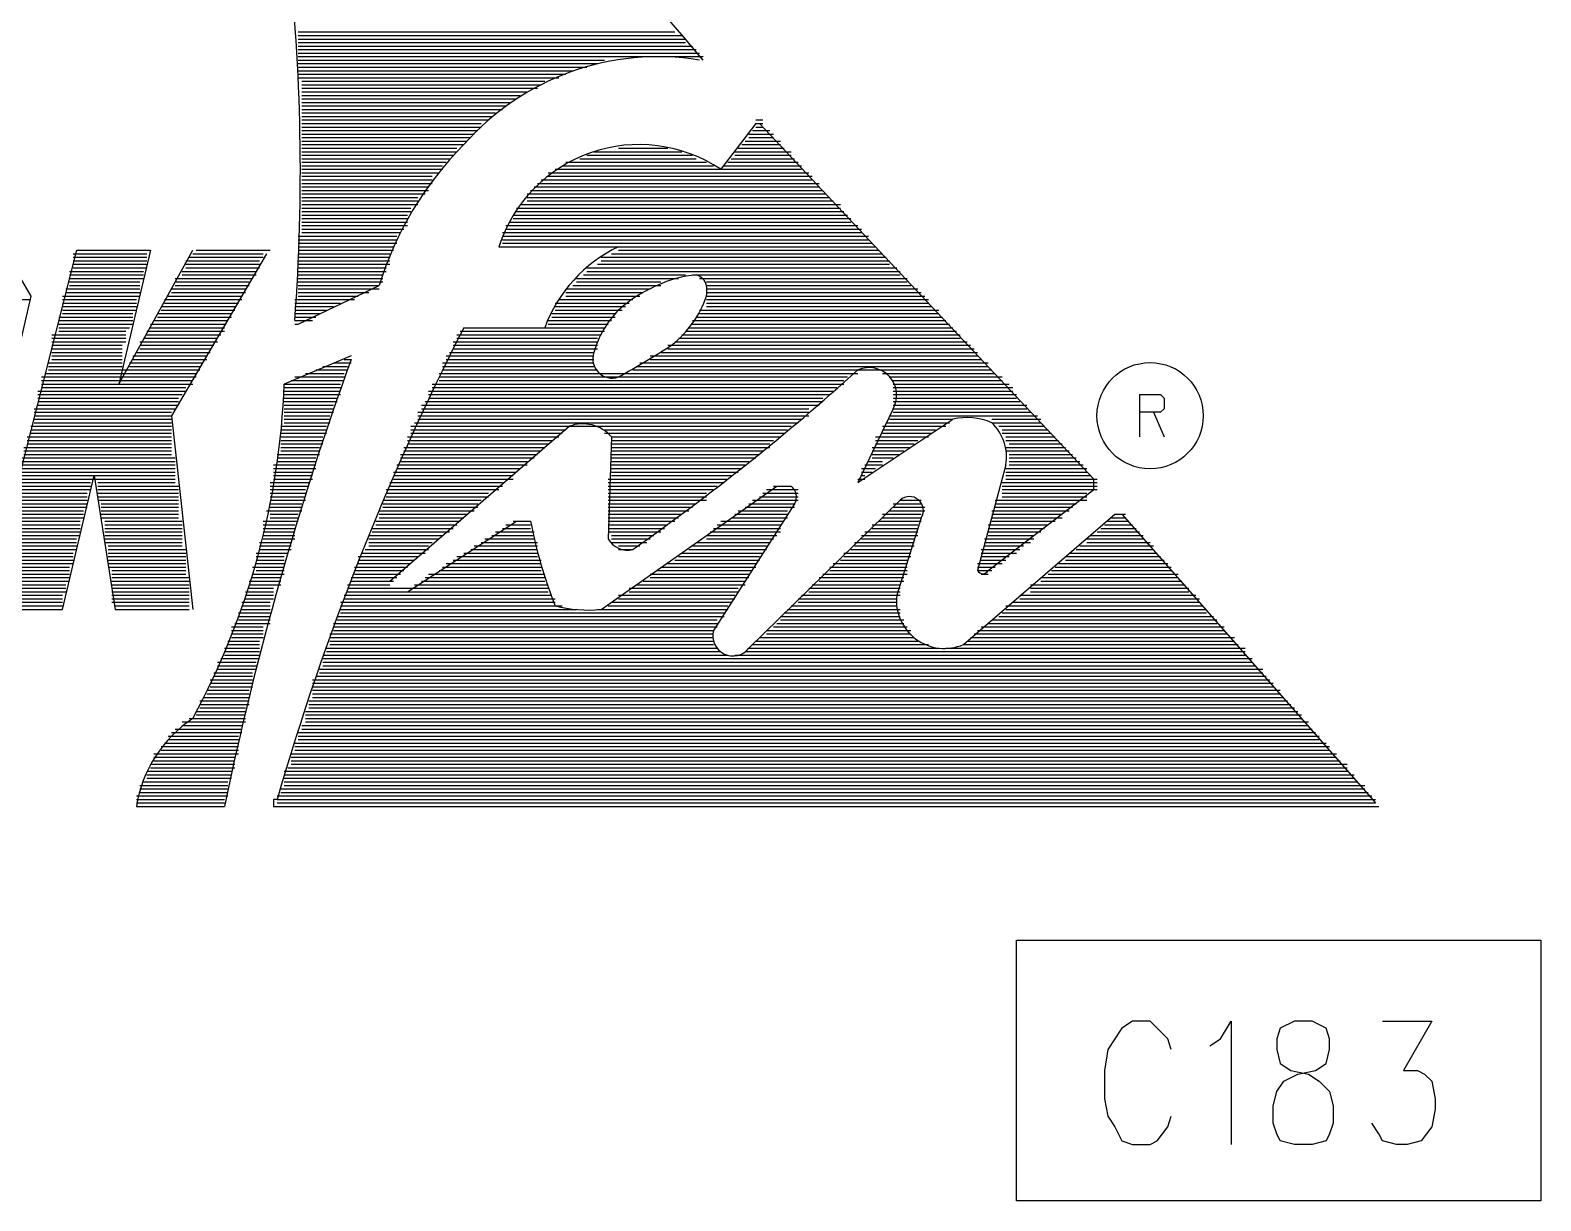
# Model space of a CAD drawing. Extents: x 11.9 to 28.1, y 10.8 to 21.2.
# Drawn here: x 22.0428 to 22.472, y 17.179 to 17.5115 of the extents above; entities that cross this region are included whole.
import ezdxf

# ---------------------------------------------------------------- set-up
doc = ezdxf.new("R2010")
doc.units = 0
doc.header["$MEASUREMENT"] = 0
doc.layers.add('LAYNR1', color=2, linetype='Continuous')

msp = doc.modelspace()

# ---------------------------------------------------------------- linework, layer by layer
at = {"layer": 'LAYNR1', "color": 7}
for points in [[(22.234, 17.503, 0.028773), (22.193, 17.547)], [(22.118, 17.429, 0.046729), (22.116, 17.535)], [(22.233, 17.503, 0.258152), (22.166, 17.479)], [(22.166, 17.479, 0.121014), (22.142, 17.439)], [(22.239, 17.472, 0.498028), (22.176, 17.45)], [(22.21, 17.45, 0.19477), (22.189, 17.427)], [(22.232, 17.442, 0.092169), (22.221, 17.439)], [(22.235, 17.439, 0.275177), (22.232, 17.442)], [(22.221, 17.439, 0.086833), (22.21, 17.432)], [(22.235, 17.436, 0.036126), (22.235, 17.439)], [(22.225, 17.422, 0.145152), (22.235, 17.436)], [(22.21, 17.432, 0.128229), (22.203, 17.42)], [(22.166, 17.427, 0.047599), (22.113, 17.293)], [(22.203, 17.42, 0.632968), (22.21, 17.413)], [(22.21, 17.413, 0.016522), (22.225, 17.422)], [(22.134, 17.418, 0.035336), (22.098, 17.291)], [(22.288, 17.404, 0.720447), (22.278, 17.415)], [(22.214, 17.364, 0.030139), (22.278, 17.415)], [(22.089, 17.316, 0.115688), (22.115, 17.411)], [(22.208, 17.396, 0.311111), (22.196, 17.399)], [(22.316, 17.4, 0.167078), (22.305, 17.401)], [(22.32, 17.388, 0.254362), (22.316, 17.4)], [(22.26, 17.377, 0.38713), (22.259, 17.382)], [(22.26, 17.377), (22.237, 17.341, 0.828288), (22.247, 17.336)], [(22.296, 17.373, 0.872456), (22.29, 17.378)], [(22.185, 17.372, 0.046598), (22.192, 17.348)], [(22.207, 17.367, 0.331284), (22.214, 17.364)], [(22.312, 17.358, 0.592622), (22.315, 17.358)], [(22.192, 17.348, 0.089761), (22.205, 17.347)], [(22.289, 17.351, 0.573455), (22.308, 17.337)], [(22.089, 17.316, 0.209419), (22.073, 17.291)]]:
    msp.add_lwpolyline(points, format="xyb", dxfattribs=at)
for points in [[(22.119, 17.511), (22.226, 17.511)], [(22.119, 17.51), (22.228, 17.51)], [(22.119, 17.51), (22.227, 17.51)], [(22.119, 17.509), (22.229, 17.509)], [(22.119, 17.508), (22.229, 17.508)], [(22.119, 17.507), (22.231, 17.507)], [(22.119, 17.507), (22.23, 17.507)], [(22.119, 17.506), (22.232, 17.506)], [(22.119, 17.505), (22.233, 17.505)], [(22.119, 17.504), (22.234, 17.504)], [(22.119, 17.504), (22.233, 17.504)], [(22.119, 17.503), (22.206, 17.503)], [(22.119, 17.502), (22.204, 17.502)], [(22.119, 17.501), (22.198, 17.501)], [(22.119, 17.501), (22.201, 17.501)], [(22.119, 17.5), (22.197, 17.5)], [(22.119, 17.499), (22.195, 17.499)], [(22.119, 17.498), (22.193, 17.498)], [(22.12, 17.498), (22.19, 17.498)], [(22.12, 17.497), (22.189, 17.497)], [(22.12, 17.496), (22.188, 17.496)], [(22.12, 17.495), (22.185, 17.495)], [(22.12, 17.495), (22.187, 17.495)], [(22.12, 17.494), (22.184, 17.494)], [(22.12, 17.493), (22.182, 17.493)], [(22.12, 17.492), (22.181, 17.492)], [(22.12, 17.492), (22.181, 17.492)], [(22.12, 17.491), (22.179, 17.491)], [(22.12, 17.49), (22.178, 17.49)], [(22.12, 17.489), (22.176, 17.489)], [(22.12, 17.489), (22.177, 17.489)], [(22.12, 17.488), (22.175, 17.488)], [(22.12, 17.487), (22.174, 17.487)], [(22.12, 17.486), (22.172, 17.486)], [(22.12, 17.486), (22.173, 17.486)], [(22.12, 17.485), (22.171, 17.485)], [(22.249, 17.485), (22.239, 17.472)], [(22.249, 17.486), (22.251, 17.486)], [(22.249, 17.485), (22.251, 17.485)], [(22.345, 17.384), (22.25, 17.485)], [(22.12, 17.484), (22.171, 17.484)], [(22.12, 17.483), (22.169, 17.483)], [(22.12, 17.483), (22.17, 17.483)], [(22.12, 17.482), (22.169, 17.482)], [(22.12, 17.481), (22.168, 17.481)], [(22.12, 17.48), (22.166, 17.48)], [(22.12, 17.48), (22.167, 17.48)], [(22.246, 17.48), (22.256, 17.48)], [(22.246, 17.48), (22.255, 17.48)], [(22.247, 17.482), (22.254, 17.482)], [(22.247, 17.481), (22.254, 17.481)], [(22.248, 17.483), (22.253, 17.483)], [(22.249, 17.484), (22.251, 17.484)], [(22.249, 17.483), (22.252, 17.483)], [(22.12, 17.479), (22.166, 17.479)], [(22.12, 17.478), (22.164, 17.478)], [(22.12, 17.477), (22.163, 17.477)], [(22.12, 17.477), (22.164, 17.477)], [(22.12, 17.476), (22.163, 17.476)], [(22.201, 17.476), (22.231, 17.476)], [(22.203, 17.477), (22.228, 17.477)], [(22.206, 17.477), (22.225, 17.477)], [(22.21, 17.478), (22.224, 17.478)], [(22.243, 17.477), (22.259, 17.477)], [(22.243, 17.477), (22.258, 17.477)], [(22.243, 17.476), (22.259, 17.476)], [(22.244, 17.478), (22.257, 17.478)], [(22.245, 17.479), (22.256, 17.479)], [(22.12, 17.475), (22.162, 17.475)], [(22.12, 17.474), (22.161, 17.474)], [(22.12, 17.474), (22.161, 17.474)], [(22.12, 17.473), (22.16, 17.473)], [(22.12, 17.472), (22.16, 17.472)], [(22.192, 17.472), (22.262, 17.472)], [(22.194, 17.473), (22.237, 17.473)], [(22.195, 17.474), (22.235, 17.474)], [(22.197, 17.474), (22.235, 17.474)], [(22.199, 17.475), (22.232, 17.475)], [(22.24, 17.473), (22.262, 17.473)], [(22.241, 17.474), (22.261, 17.474)], [(22.241, 17.474), (22.261, 17.474)], [(22.242, 17.475), (22.26, 17.475)], [(22.12, 17.471), (22.159, 17.471)], [(22.12, 17.471), (22.159, 17.471)], [(22.12, 17.47), (22.157, 17.47)], [(22.12, 17.469), (22.157, 17.469)], [(22.12, 17.468), (22.156, 17.468)], [(22.12, 17.468), (22.157, 17.468)], [(22.187, 17.468), (22.267, 17.468)], [(22.188, 17.469), (22.265, 17.469)], [(22.188, 17.468), (22.267, 17.468)], [(22.19, 17.471), (22.264, 17.471)], [(22.19, 17.47), (22.265, 17.47)], [(22.191, 17.471), (22.263, 17.471)], [(22.12, 17.467), (22.156, 17.467)], [(22.12, 17.466), (22.156, 17.466)], [(22.12, 17.465), (22.154, 17.465)], [(22.12, 17.465), (22.155, 17.465)], [(22.12, 17.464), (22.153, 17.464)], [(22.12, 17.463), (22.153, 17.463)], [(22.184, 17.465), (22.269, 17.465)], [(22.184, 17.464), (22.27, 17.464)], [(22.184, 17.463), (22.271, 17.463)], [(22.185, 17.466), (22.268, 17.466)], [(22.185, 17.465), (22.268, 17.465)], [(22.186, 17.467), (22.267, 17.467)], [(22.12, 17.462), (22.152, 17.462)], [(22.12, 17.462), (22.153, 17.462)], [(22.12, 17.461), (22.151, 17.461)], [(22.12, 17.46), (22.151, 17.46)], [(22.12, 17.459), (22.15, 17.459)], [(22.12, 17.459), (22.15, 17.459)], [(22.18, 17.459), (22.275, 17.459)], [(22.181, 17.461), (22.273, 17.461)], [(22.181, 17.46), (22.274, 17.46)], [(22.181, 17.459), (22.275, 17.459)], [(22.182, 17.462), (22.273, 17.462)], [(22.183, 17.462), (22.272, 17.462)], [(22.12, 17.458), (22.15, 17.458)], [(22.12, 17.457), (22.15, 17.457)], [(22.12, 17.456), (22.149, 17.456)], [(22.12, 17.456), (22.15, 17.456)], [(22.12, 17.455), (22.149, 17.455)], [(22.178, 17.456), (22.278, 17.456)], [(22.178, 17.456), (22.277, 17.456)], [(22.178, 17.455), (22.279, 17.455)], [(22.179, 17.457), (22.276, 17.457)], [(22.18, 17.458), (22.276, 17.458)], [(22.119, 17.453), (22.147, 17.453)], [(22.119, 17.453), (22.147, 17.453)], [(22.119, 17.452), (22.147, 17.452)], [(22.119, 17.451), (22.147, 17.451)], [(22.119, 17.45), (22.146, 17.45)], [(22.119, 17.45), (22.146, 17.45)], [(22.12, 17.454), (22.148, 17.454)], [(22.176, 17.45), (22.211, 17.45)], [(22.177, 17.454), (22.279, 17.454)], [(22.177, 17.453), (22.281, 17.453)], [(22.177, 17.453), (22.28, 17.453)], [(22.177, 17.452), (22.281, 17.452)], [(22.177, 17.451), (22.282, 17.451)], [(22.211, 17.45), (22.283, 17.45)], [(22.211, 17.45), (22.282, 17.45)], [(22.056, 17.449), (22.03, 17.347)], [(22.036, 17.448), (22.043, 17.436)], [(22.055, 17.448), (22.076, 17.448)], [(22.055, 17.447), (22.076, 17.447)], [(22.055, 17.447), (22.076, 17.447)], [(22.055, 17.446), (22.076, 17.446)], [(22.056, 17.449), (22.077, 17.449)], [(22.077, 17.449), (22.068, 17.411)], [(22.068, 17.411), (22.089, 17.449)], [(22.11, 17.448), (22.083, 17.402)], [(22.087, 17.446), (22.108, 17.446)], [(22.088, 17.447), (22.108, 17.447)], [(22.089, 17.448), (22.109, 17.448)], [(22.089, 17.447), (22.109, 17.447)], [(22.09, 17.449), (22.111, 17.449)], [(22.119, 17.449), (22.146, 17.449)], [(22.119, 17.448), (22.145, 17.448)], [(22.119, 17.447), (22.145, 17.447)], [(22.119, 17.447), (22.145, 17.447)], [(22.119, 17.446), (22.145, 17.446)], [(22.205, 17.447), (22.286, 17.447)], [(22.205, 17.446), (22.287, 17.446)], [(22.207, 17.447), (22.285, 17.447)], [(22.208, 17.448), (22.285, 17.448)], [(22.21, 17.449), (22.284, 17.449)], [(22.054, 17.443), (22.075, 17.443)], [(22.054, 17.442), (22.075, 17.442)], [(22.055, 17.445), (22.076, 17.445)], [(22.055, 17.444), (22.075, 17.444)], [(22.055, 17.444), (22.076, 17.444)], [(22.086, 17.443), (22.107, 17.443)], [(22.086, 17.442), (22.107, 17.442)], [(22.087, 17.445), (22.108, 17.445)], [(22.087, 17.444), (22.108, 17.444)], [(22.087, 17.444), (22.108, 17.444)], [(22.119, 17.445), (22.145, 17.445)], [(22.119, 17.444), (22.144, 17.444)], [(22.119, 17.444), (22.144, 17.444)], [(22.119, 17.443), (22.144, 17.443)], [(22.119, 17.442), (22.143, 17.442)], [(22.2, 17.442), (22.229, 17.442)], [(22.201, 17.444), (22.289, 17.444)], [(22.201, 17.443), (22.29, 17.443)], [(22.203, 17.444), (22.288, 17.444)], [(22.204, 17.445), (22.287, 17.445)], [(22.231, 17.442), (22.29, 17.442)], [(22.053, 17.438), (22.074, 17.438)], [(22.053, 17.438), (22.074, 17.438)], [(22.054, 17.441), (22.075, 17.441)], [(22.054, 17.441), (22.075, 17.441)], [(22.054, 17.44), (22.074, 17.44)], [(22.054, 17.439), (22.074, 17.439)], [(22.083, 17.438), (22.104, 17.438)], [(22.084, 17.441), (22.105, 17.441)], [(22.084, 17.44), (22.105, 17.44)], [(22.084, 17.439), (22.105, 17.439)], [(22.084, 17.438), (22.104, 17.438)], [(22.086, 17.441), (22.106, 17.441)], [(22.119, 17.441), (22.143, 17.441)], [(22.119, 17.441), (22.143, 17.441)], [(22.119, 17.44), (22.143, 17.44)], [(22.119, 17.428), (22.142, 17.439)], [(22.119, 17.439), (22.142, 17.439)], [(22.119, 17.438), (22.139, 17.438)], [(22.119, 17.438), (22.142, 17.438)], [(22.195, 17.438), (22.219, 17.438)], [(22.196, 17.438), (22.219, 17.438)], [(22.197, 17.439), (22.222, 17.439)], [(22.198, 17.441), (22.224, 17.441)], [(22.198, 17.44), (22.222, 17.44)], [(22.199, 17.441), (22.227, 17.441)], [(22.233, 17.441), (22.291, 17.441)], [(22.234, 17.441), (22.292, 17.441)], [(22.235, 17.44), (22.292, 17.44)], [(22.235, 17.439), (22.293, 17.439)], [(22.235, 17.438), (22.295, 17.438)], [(22.235, 17.438), (22.294, 17.438)], [(21.996, 17.435), (22.043, 17.435)], [(22.043, 17.436), (22.037, 17.41)], [(22.052, 17.436), (22.074, 17.436)], [(22.052, 17.435), (22.073, 17.435)], [(22.052, 17.435), (22.073, 17.435)], [(22.052, 17.434), (22.073, 17.434)], [(22.052, 17.433), (22.073, 17.433)], [(22.053, 17.437), (22.074, 17.437)], [(22.08, 17.433), (22.101, 17.433)], [(22.081, 17.435), (22.103, 17.435)], [(22.081, 17.434), (22.102, 17.434)], [(22.082, 17.436), (22.103, 17.436)], [(22.082, 17.435), (22.103, 17.435)], [(22.083, 17.437), (22.104, 17.437)], [(22.118, 17.435), (22.133, 17.435)], [(22.118, 17.434), (22.131, 17.434)], [(22.118, 17.433), (22.129, 17.433)], [(22.119, 17.437), (22.139, 17.437)], [(22.119, 17.436), (22.136, 17.436)], [(22.119, 17.435), (22.135, 17.435)], [(22.192, 17.434), (22.213, 17.434)], [(22.192, 17.433), (22.212, 17.433)], [(22.193, 17.435), (22.213, 17.435)], [(22.194, 17.435), (22.214, 17.435)], [(22.195, 17.437), (22.217, 17.437)], [(22.195, 17.436), (22.216, 17.436)], [(22.235, 17.437), (22.296, 17.437)], [(22.235, 17.436), (22.297, 17.436)], [(22.235, 17.435), (22.298, 17.435)], [(22.235, 17.435), (22.297, 17.435)], [(22.235, 17.434), (22.298, 17.434)], [(22.235, 17.433), (22.299, 17.433)], [(22.051, 17.43), (22.072, 17.43)], [(22.051, 17.429), (22.071, 17.429)], [(22.051, 17.429), (22.072, 17.429)], [(22.052, 17.432), (22.073, 17.432)], [(22.052, 17.432), (22.073, 17.432)], [(22.052, 17.431), (22.072, 17.431)], [(22.078, 17.429), (22.099, 17.429)], [(22.078, 17.429), (22.099, 17.429)], [(22.079, 17.431), (22.1, 17.431)], [(22.079, 17.43), (22.1, 17.43)], [(22.08, 17.432), (22.101, 17.432)], [(22.08, 17.432), (22.101, 17.432)], [(22.118, 17.432), (22.127, 17.432)], [(22.118, 17.432), (22.127, 17.432)], [(22.118, 17.431), (22.125, 17.431)], [(22.118, 17.43), (22.124, 17.43)], [(22.118, 17.429), (22.12, 17.429)], [(22.118, 17.429), (22.123, 17.429)], [(22.19, 17.429), (22.208, 17.429)], [(22.19, 17.429), (22.208, 17.429)], [(22.191, 17.431), (22.209, 17.431)], [(22.191, 17.43), (22.209, 17.43)], [(22.192, 17.432), (22.21, 17.432)], [(22.192, 17.432), (22.211, 17.432)], [(22.231, 17.429), (22.303, 17.429)], [(22.232, 17.43), (22.302, 17.43)], [(22.232, 17.429), (22.303, 17.429)], [(22.233, 17.432), (22.301, 17.432)], [(22.233, 17.431), (22.301, 17.431)], [(22.234, 17.432), (22.3, 17.432)], [(22.049, 17.425), (22.07, 17.425)], [(22.051, 17.428), (22.072, 17.428)], [(22.051, 17.427), (22.071, 17.427)], [(22.051, 17.426), (22.07, 17.426)], [(22.051, 17.426), (22.07, 17.426)], [(22.076, 17.426), (22.097, 17.426)], [(22.076, 17.425), (22.097, 17.425)], [(22.077, 17.428), (22.098, 17.428)], [(22.077, 17.427), (22.098, 17.427)], [(22.077, 17.426), (22.098, 17.426)], [(22.118, 17.428), (22.119, 17.428)], [(22.164, 17.425), (22.205, 17.425)], [(22.165, 17.426), (22.206, 17.426)], [(22.165, 17.426), (22.206, 17.426)], [(22.166, 17.427), (22.206, 17.427)], [(22.19, 17.428), (22.207, 17.428)], [(22.228, 17.425), (22.307, 17.425)], [(22.229, 17.426), (22.306, 17.426)], [(22.23, 17.427), (22.305, 17.427)], [(22.23, 17.426), (22.305, 17.426)], [(22.231, 17.428), (22.304, 17.428)], [(22.049, 17.424), (22.07, 17.424)], [(22.049, 17.423), (22.069, 17.423)], [(22.049, 17.423), (22.07, 17.423)], [(22.049, 17.422), (22.069, 17.422)], [(22.049, 17.421), (22.069, 17.421)], [(22.049, 17.42), (22.069, 17.42)], [(22.049, 17.42), (22.069, 17.42)], [(22.073, 17.42), (22.094, 17.42)], [(22.073, 17.42), (22.094, 17.42)], [(22.074, 17.423), (22.095, 17.423)], [(22.074, 17.422), (22.095, 17.422)], [(22.074, 17.421), (22.094, 17.421)], [(22.075, 17.424), (22.096, 17.424)], [(22.075, 17.423), (22.096, 17.423)], [(22.162, 17.42), (22.203, 17.42)], [(22.162, 17.42), (22.203, 17.42)], [(22.163, 17.423), (22.204, 17.423)], [(22.163, 17.422), (22.204, 17.422)], [(22.163, 17.421), (22.204, 17.421)], [(22.164, 17.424), (22.204, 17.424)], [(22.164, 17.423), (22.204, 17.423)], [(22.222, 17.42), (22.312, 17.42)], [(22.222, 17.42), (22.311, 17.42)], [(22.224, 17.422), (22.31, 17.422)], [(22.224, 17.421), (22.311, 17.421)], [(22.226, 17.423), (22.309, 17.423)], [(22.227, 17.424), (22.307, 17.424)], [(22.227, 17.423), (22.308, 17.423)], [(22.048, 17.417), (22.069, 17.417)], [(22.048, 17.417), (22.069, 17.417)], [(22.048, 17.416), (22.069, 17.416)], [(22.049, 17.419), (22.069, 17.419)], [(22.049, 17.418), (22.069, 17.418)], [(22.071, 17.417), (22.092, 17.417)], [(22.071, 17.416), (22.091, 17.416)], [(22.072, 17.419), (22.093, 17.419)], [(22.072, 17.418), (22.093, 17.418)], [(22.072, 17.417), (22.092, 17.417)], [(22.134, 17.419), (22.115, 17.411)], [(22.126, 17.416), (22.133, 17.416)], [(22.129, 17.417), (22.133, 17.417)], [(22.13, 17.417), (22.134, 17.417)], [(22.132, 17.418), (22.134, 17.418)], [(22.16, 17.417), (22.203, 17.417)], [(22.16, 17.416), (22.203, 17.416)], [(22.161, 17.419), (22.203, 17.419)], [(22.161, 17.418), (22.203, 17.418)], [(22.161, 17.417), (22.203, 17.417)], [(22.215, 17.416), (22.315, 17.416)], [(22.216, 17.417), (22.315, 17.417)], [(22.218, 17.417), (22.314, 17.417)], [(22.219, 17.419), (22.312, 17.419)], [(22.219, 17.418), (22.313, 17.418)], [(22.046, 17.413), (22.09, 17.413)], [(22.046, 17.412), (22.089, 17.412)], [(22.047, 17.414), (22.09, 17.414)], [(22.048, 17.415), (22.069, 17.415)], [(22.048, 17.414), (22.069, 17.414)], [(22.069, 17.415), (22.091, 17.415)], [(22.069, 17.414), (22.09, 17.414)], [(22.117, 17.412), (22.132, 17.412)], [(22.118, 17.413), (22.132, 17.413)], [(22.121, 17.414), (22.132, 17.414)], [(22.122, 17.414), (22.132, 17.414)], [(22.124, 17.415), (22.133, 17.415)], [(22.159, 17.414), (22.277, 17.414)], [(22.159, 17.414), (22.205, 17.414)], [(22.159, 17.413), (22.275, 17.413)], [(22.159, 17.412), (22.274, 17.412)], [(22.16, 17.415), (22.204, 17.415)], [(22.211, 17.414), (22.278, 17.414)], [(22.214, 17.415), (22.316, 17.415)], [(22.285, 17.414), (22.316, 17.414)], [(22.286, 17.414), (22.317, 17.414)], [(22.287, 17.413), (22.319, 17.413)], [(22.288, 17.412), (22.319, 17.412)], [(22.045, 17.409), (22.087, 17.409)], [(22.045, 17.408), (22.086, 17.408)], [(22.045, 17.408), (22.086, 17.408)], [(22.046, 17.411), (22.088, 17.411)], [(22.046, 17.411), (22.089, 17.411)], [(22.046, 17.41), (22.087, 17.41)], [(22.115, 17.411), (22.131, 17.411)], [(22.115, 17.411), (22.131, 17.411)], [(22.115, 17.41), (22.131, 17.41)], [(22.115, 17.409), (22.131, 17.409)], [(22.115, 17.408), (22.13, 17.408)], [(22.115, 17.408), (22.131, 17.408)], [(22.156, 17.409), (22.271, 17.409)], [(22.156, 17.408), (22.269, 17.408)], [(22.157, 17.411), (22.273, 17.411)], [(22.157, 17.41), (22.272, 17.41)], [(22.157, 17.408), (22.27, 17.408)], [(22.158, 17.411), (22.274, 17.411)], [(22.288, 17.411), (22.321, 17.411)], [(22.288, 17.411), (22.32, 17.411)], [(22.288, 17.41), (22.322, 17.41)], [(22.288, 17.409), (22.322, 17.409)], [(22.288, 17.408), (22.323, 17.408)], [(22.288, 17.408), (22.322, 17.408)], [(22.358, 17.408), (22.358, 17.396)], [(22.358, 17.408), (22.363, 17.408), (22.364, 17.408)], [(22.364, 17.408), (22.365, 17.407), (22.365, 17.406), (22.365, 17.405), (22.365, 17.404), (22.364, 17.403)], [(22.044, 17.404), (22.084, 17.404)], [(22.044, 17.403), (22.083, 17.403)], [(22.045, 17.407), (22.085, 17.407)], [(22.045, 17.406), (22.085, 17.406)], [(22.045, 17.405), (22.084, 17.405)], [(22.045, 17.405), (22.085, 17.405)], [(22.115, 17.407), (22.13, 17.407)], [(22.115, 17.406), (22.13, 17.406)], [(22.115, 17.405), (22.129, 17.405)], [(22.115, 17.405), (22.129, 17.405)], [(22.115, 17.404), (22.129, 17.404)], [(22.115, 17.403), (22.129, 17.403)], [(22.153, 17.403), (22.264, 17.403)], [(22.154, 17.405), (22.266, 17.405)], [(22.154, 17.404), (22.264, 17.404)], [(22.155, 17.406), (22.268, 17.406)], [(22.155, 17.405), (22.267, 17.405)], [(22.156, 17.407), (22.268, 17.407)], [(22.288, 17.404), (22.278, 17.383)], [(22.288, 17.407), (22.323, 17.407)], [(22.288, 17.406), (22.324, 17.406)], [(22.288, 17.405), (22.326, 17.405)], [(22.288, 17.405), (22.325, 17.405)], [(22.288, 17.404), (22.326, 17.404)], [(22.288, 17.403), (22.327, 17.403)], [(22.364, 17.403), (22.363, 17.403), (22.358, 17.403)], [(22.362, 17.403), (22.365, 17.396)], [(22.043, 17.399), (22.083, 17.399)], [(22.043, 17.399), (22.083, 17.399)], [(22.044, 17.402), (22.083, 17.402)], [(22.044, 17.402), (22.083, 17.402)], [(22.044, 17.401), (22.083, 17.401)], [(22.044, 17.4), (22.083, 17.4)], [(22.083, 17.402), (22.089, 17.347)], [(22.114, 17.399), (22.127, 17.399)], [(22.114, 17.399), (22.127, 17.399)], [(22.115, 17.402), (22.128, 17.402)], [(22.115, 17.402), (22.128, 17.402)], [(22.115, 17.401), (22.128, 17.401)], [(22.115, 17.4), (22.128, 17.4)], [(22.145, 17.355), (22.196, 17.399)], [(22.151, 17.399), (22.196, 17.399)], [(22.152, 17.4), (22.261, 17.4)], [(22.152, 17.399), (22.259, 17.399)], [(22.153, 17.402), (22.262, 17.402)], [(22.153, 17.402), (22.264, 17.402)], [(22.153, 17.401), (22.262, 17.401)], [(22.203, 17.399), (22.258, 17.399)], [(22.278, 17.383), (22.305, 17.401)], [(22.285, 17.399), (22.301, 17.399)], [(22.285, 17.399), (22.303, 17.399)], [(22.286, 17.4), (22.304, 17.4)], [(22.287, 17.402), (22.329, 17.402)], [(22.287, 17.401), (22.305, 17.401)], [(22.288, 17.402), (22.328, 17.402)], [(22.316, 17.401), (22.33, 17.401)], [(22.316, 17.4), (22.33, 17.4)], [(22.318, 17.399), (22.331, 17.399)], [(22.319, 17.399), (22.331, 17.399)], [(22.042, 17.396), (22.083, 17.396)], [(22.042, 17.395), (22.083, 17.395)], [(22.043, 17.398), (22.083, 17.398)], [(22.043, 17.397), (22.083, 17.397)], [(22.043, 17.396), (22.083, 17.396)], [(22.114, 17.398), (22.127, 17.398)], [(22.114, 17.397), (22.127, 17.397)], [(22.114, 17.396), (22.126, 17.396)], [(22.114, 17.396), (22.126, 17.396)], [(22.114, 17.395), (22.126, 17.395)], [(22.15, 17.396), (22.192, 17.396)], [(22.15, 17.396), (22.193, 17.396)], [(22.15, 17.395), (22.191, 17.395)], [(22.151, 17.398), (22.195, 17.398)], [(22.151, 17.397), (22.194, 17.397)], [(22.206, 17.398), (22.258, 17.398)], [(22.206, 17.397), (22.257, 17.397)], [(22.208, 17.396), (22.207, 17.367)], [(22.208, 17.396), (22.255, 17.396)], [(22.208, 17.396), (22.256, 17.396)], [(22.208, 17.395), (22.254, 17.395)], [(22.283, 17.396), (22.297, 17.396)], [(22.283, 17.395), (22.295, 17.395)], [(22.285, 17.398), (22.3, 17.398)], [(22.285, 17.397), (22.299, 17.397)], [(22.285, 17.396), (22.298, 17.396)], [(22.319, 17.398), (22.332, 17.398)], [(22.319, 17.397), (22.333, 17.397)], [(22.32, 17.396), (22.334, 17.396)], [(22.32, 17.396), (22.334, 17.396)], [(22.32, 17.395), (22.335, 17.395)], [(22.04, 17.39), (22.084, 17.39)], [(22.041, 17.393), (22.083, 17.393)], [(22.041, 17.392), (22.083, 17.392)], [(22.041, 17.391), (22.083, 17.391)], [(22.041, 17.39), (22.084, 17.39)], [(22.042, 17.394), (22.083, 17.394)], [(22.042, 17.393), (22.083, 17.393)], [(22.113, 17.391), (22.125, 17.391)], [(22.113, 17.39), (22.124, 17.39)], [(22.113, 17.39), (22.124, 17.39)], [(22.114, 17.394), (22.126, 17.394)], [(22.114, 17.393), (22.125, 17.393)], [(22.114, 17.393), (22.125, 17.393)], [(22.114, 17.392), (22.125, 17.392)], [(22.148, 17.391), (22.187, 17.391)], [(22.148, 17.39), (22.185, 17.39)], [(22.148, 17.39), (22.186, 17.39)], [(22.149, 17.393), (22.189, 17.393)], [(22.149, 17.393), (22.189, 17.393)], [(22.149, 17.392), (22.188, 17.392)], [(22.15, 17.394), (22.19, 17.394)], [(22.208, 17.394), (22.253, 17.394)], [(22.208, 17.393), (22.253, 17.393)], [(22.208, 17.393), (22.253, 17.393)], [(22.208, 17.392), (22.251, 17.392)], [(22.208, 17.391), (22.25, 17.391)], [(22.208, 17.39), (22.248, 17.39)], [(22.208, 17.39), (22.249, 17.39)], [(22.282, 17.393), (22.292, 17.393)], [(22.282, 17.392), (22.291, 17.392)], [(22.282, 17.391), (22.29, 17.391)], [(22.282, 17.39), (22.288, 17.39)], [(22.282, 17.39), (22.288, 17.39)], [(22.283, 17.394), (22.294, 17.394)], [(22.283, 17.393), (22.293, 17.393)], [(22.32, 17.393), (22.337, 17.393)], [(22.32, 17.392), (22.338, 17.392)], [(22.321, 17.394), (22.336, 17.394)], [(22.321, 17.393), (22.336, 17.393)], [(22.321, 17.391), (22.339, 17.391)], [(22.321, 17.39), (22.34, 17.39)], [(22.321, 17.39), (22.339, 17.39)], [(22.04, 17.389), (22.084, 17.389)], [(22.04, 17.388), (22.084, 17.388)], [(22.04, 17.387), (22.084, 17.387)], [(22.04, 17.387), (22.084, 17.387)], [(22.04, 17.386), (22.084, 17.386)], [(22.112, 17.388), (22.124, 17.388)], [(22.112, 17.387), (22.124, 17.387)], [(22.112, 17.387), (22.124, 17.387)], [(22.112, 17.386), (22.123, 17.386)], [(22.113, 17.389), (22.124, 17.389)], [(22.146, 17.386), (22.181, 17.386)], [(22.147, 17.388), (22.184, 17.388)], [(22.147, 17.387), (22.182, 17.387)], [(22.147, 17.387), (22.182, 17.387)], [(22.148, 17.389), (22.184, 17.389)], [(22.208, 17.389), (22.247, 17.389)], [(22.208, 17.388), (22.246, 17.388)], [(22.208, 17.387), (22.245, 17.387)], [(22.208, 17.387), (22.245, 17.387)], [(22.208, 17.386), (22.244, 17.386)], [(22.279, 17.387), (22.283, 17.387)], [(22.279, 17.386), (22.282, 17.386)], [(22.28, 17.388), (22.285, 17.388)], [(22.28, 17.387), (22.283, 17.387)], [(22.281, 17.389), (22.285, 17.389)], [(22.32, 17.388), (22.312, 17.358)], [(22.32, 17.387), (22.343, 17.387)], [(22.32, 17.387), (22.343, 17.387)], [(22.32, 17.386), (22.343, 17.386)], [(22.321, 17.389), (22.341, 17.389)], [(22.321, 17.388), (22.342, 17.388)], [(22.039, 17.383), (22.06, 17.383)], [(22.039, 17.382), (22.06, 17.382)], [(22.04, 17.385), (22.084, 17.385)], [(22.04, 17.384), (22.084, 17.384)], [(22.04, 17.384), (22.084, 17.384)], [(22.052, 17.347), (22.061, 17.385)], [(22.061, 17.385), (22.067, 17.347)], [(22.062, 17.383), (22.084, 17.383)], [(22.062, 17.382), (22.085, 17.382)], [(22.111, 17.383), (22.122, 17.383)], [(22.111, 17.382), (22.122, 17.382)], [(22.112, 17.385), (22.123, 17.385)], [(22.112, 17.384), (22.122, 17.384)], [(22.112, 17.384), (22.123, 17.384)], [(22.145, 17.383), (22.177, 17.383)], [(22.145, 17.382), (22.177, 17.382)], [(22.146, 17.385), (22.18, 17.385)], [(22.146, 17.384), (22.178, 17.384)], [(22.146, 17.384), (22.18, 17.384)], [(22.205, 17.347), (22.255, 17.382)], [(22.207, 17.384), (22.24, 17.384)], [(22.207, 17.383), (22.24, 17.383)], [(22.207, 17.382), (22.238, 17.382)], [(22.208, 17.385), (22.242, 17.385)], [(22.208, 17.384), (22.241, 17.384)], [(22.254, 17.382), (22.259, 17.382)], [(22.255, 17.382), (22.259, 17.382)], [(22.278, 17.384), (22.28, 17.384)], [(22.279, 17.385), (22.28, 17.385)], [(22.319, 17.383), (22.346, 17.383)], [(22.319, 17.382), (22.346, 17.382)], [(22.32, 17.385), (22.344, 17.385)], [(22.32, 17.384), (22.346, 17.384)], [(22.32, 17.384), (22.345, 17.384)], [(22.345, 17.381), (22.345, 17.384)], [(22.038, 17.378), (22.059, 17.378)], [(22.038, 17.378), (22.059, 17.378)], [(22.038, 17.377), (22.059, 17.377)], [(22.039, 17.381), (22.06, 17.381)], [(22.039, 17.381), (22.06, 17.381)], [(22.039, 17.38), (22.059, 17.38)], [(22.039, 17.379), (22.059, 17.379)], [(22.062, 17.381), (22.085, 17.381)], [(22.062, 17.381), (22.085, 17.381)], [(22.062, 17.38), (22.085, 17.38)], [(22.062, 17.379), (22.085, 17.379)], [(22.062, 17.378), (22.085, 17.378)], [(22.063, 17.378), (22.085, 17.378)], [(22.063, 17.377), (22.085, 17.377)], [(22.111, 17.381), (22.121, 17.381)], [(22.111, 17.381), (22.121, 17.381)], [(22.111, 17.38), (22.121, 17.38)], [(22.111, 17.379), (22.121, 17.379)], [(22.111, 17.378), (22.121, 17.378)], [(22.111, 17.378), (22.121, 17.378)], [(22.111, 17.377), (22.12, 17.377)], [(22.143, 17.378), (22.171, 17.378)], [(22.143, 17.377), (22.17, 17.377)], [(22.144, 17.381), (22.175, 17.381)], [(22.144, 17.38), (22.173, 17.38)], [(22.144, 17.379), (22.173, 17.379)], [(22.144, 17.378), (22.171, 17.378)], [(22.145, 17.381), (22.176, 17.381)], [(22.207, 17.381), (22.237, 17.381)], [(22.207, 17.381), (22.237, 17.381)], [(22.207, 17.38), (22.235, 17.38)], [(22.207, 17.379), (22.235, 17.379)], [(22.207, 17.378), (22.233, 17.378)], [(22.207, 17.378), (22.235, 17.378)], [(22.207, 17.377), (22.232, 17.377)], [(22.247, 17.336), (22.29, 17.378)], [(22.247, 17.377), (22.26, 17.377)], [(22.248, 17.378), (22.261, 17.378)], [(22.249, 17.378), (22.261, 17.378)], [(22.25, 17.379), (22.261, 17.379)], [(22.251, 17.38), (22.261, 17.38)], [(22.252, 17.381), (22.261, 17.381)], [(22.253, 17.381), (22.26, 17.381)], [(22.288, 17.377), (22.296, 17.377)], [(22.29, 17.378), (22.296, 17.378)], [(22.291, 17.378), (22.295, 17.378)], [(22.315, 17.358), (22.345, 17.381)], [(22.317, 17.378), (22.341, 17.378)], [(22.317, 17.377), (22.34, 17.377)], [(22.319, 17.381), (22.345, 17.381)], [(22.319, 17.381), (22.346, 17.381)], [(22.319, 17.38), (22.343, 17.38)], [(22.319, 17.379), (22.343, 17.379)], [(22.319, 17.378), (22.343, 17.378)], [(22.037, 17.375), (22.058, 17.375)], [(22.037, 17.374), (22.058, 17.374)], [(22.037, 17.373), (22.058, 17.373)], [(22.038, 17.376), (22.059, 17.376)], [(22.038, 17.375), (22.058, 17.375)], [(22.063, 17.376), (22.085, 17.376)], [(22.063, 17.375), (22.085, 17.375)], [(22.063, 17.375), (22.085, 17.375)], [(22.063, 17.374), (22.085, 17.374)], [(22.063, 17.373), (22.085, 17.373)], [(22.11, 17.375), (22.119, 17.375)], [(22.111, 17.376), (22.12, 17.376)], [(22.111, 17.375), (22.12, 17.375)], [(22.111, 17.374), (22.119, 17.374)], [(22.111, 17.373), (22.119, 17.373)], [(22.142, 17.375), (22.167, 17.375)], [(22.142, 17.375), (22.169, 17.375)], [(22.142, 17.374), (22.167, 17.374)], [(22.142, 17.373), (22.166, 17.373)], [(22.143, 17.376), (22.17, 17.376)], [(22.207, 17.376), (22.231, 17.376)], [(22.207, 17.375), (22.229, 17.375)], [(22.207, 17.375), (22.23, 17.375)], [(22.207, 17.374), (22.228, 17.374)], [(22.207, 17.373), (22.227, 17.373)], [(22.242, 17.373), (22.258, 17.373)], [(22.243, 17.374), (22.258, 17.374)], [(22.244, 17.375), (22.258, 17.375)], [(22.245, 17.375), (22.258, 17.375)], [(22.246, 17.376), (22.26, 17.376)], [(22.285, 17.374), (22.296, 17.374)], [(22.285, 17.373), (22.296, 17.373)], [(22.287, 17.375), (22.297, 17.375)], [(22.287, 17.375), (22.297, 17.375)], [(22.288, 17.376), (22.297, 17.376)], [(22.296, 17.373), (22.289, 17.351)], [(22.308, 17.337), (22.351, 17.374)], [(22.316, 17.375), (22.337, 17.375)], [(22.316, 17.374), (22.336, 17.374)], [(22.316, 17.373), (22.336, 17.373)], [(22.317, 17.376), (22.339, 17.376)], [(22.317, 17.375), (22.338, 17.375)], [(22.35, 17.373), (22.354, 17.373)], [(22.351, 17.374), (22.354, 17.374)], [(22.353, 17.374), (22.425, 17.292)], [(22.036, 17.37), (22.057, 17.37)], [(22.036, 17.369), (22.057, 17.369)], [(22.036, 17.369), (22.057, 17.369)], [(22.037, 17.372), (22.057, 17.372)], [(22.037, 17.372), (22.057, 17.372)], [(22.037, 17.371), (22.057, 17.371)], [(22.064, 17.372), (22.086, 17.372)], [(22.064, 17.372), (22.086, 17.372)], [(22.064, 17.371), (22.086, 17.371)], [(22.064, 17.37), (22.086, 17.37)], [(22.064, 17.369), (22.086, 17.369)], [(22.064, 17.369), (22.086, 17.369)], [(22.109, 17.372), (22.118, 17.372)], [(22.109, 17.371), (22.118, 17.371)], [(22.109, 17.37), (22.118, 17.37)], [(22.109, 17.369), (22.118, 17.369)], [(22.109, 17.369), (22.118, 17.369)], [(22.11, 17.372), (22.119, 17.372)], [(22.14, 17.37), (22.163, 17.37)], [(22.14, 17.369), (22.161, 17.369)], [(22.14, 17.369), (22.162, 17.369)], [(22.141, 17.372), (22.164, 17.372)], [(22.141, 17.372), (22.165, 17.372)], [(22.141, 17.371), (22.164, 17.371)], [(22.15, 17.352), (22.181, 17.372)], [(22.175, 17.369), (22.186, 17.369)], [(22.176, 17.369), (22.185, 17.369)], [(22.177, 17.37), (22.185, 17.37)], [(22.178, 17.371), (22.185, 17.371)], [(22.18, 17.372), (22.185, 17.372)], [(22.181, 17.372), (22.185, 17.372)], [(22.181, 17.372), (22.184, 17.372)], [(22.207, 17.372), (22.225, 17.372)], [(22.207, 17.372), (22.226, 17.372)], [(22.207, 17.371), (22.224, 17.371)], [(22.207, 17.37), (22.223, 17.37)], [(22.207, 17.369), (22.221, 17.369)], [(22.207, 17.369), (22.222, 17.369)], [(22.236, 17.369), (22.255, 17.369)], [(22.236, 17.369), (22.256, 17.369)], [(22.237, 17.37), (22.256, 17.37)], [(22.238, 17.371), (22.256, 17.371)], [(22.239, 17.372), (22.257, 17.372)], [(22.241, 17.372), (22.257, 17.372)], [(22.28, 17.369), (22.295, 17.369)], [(22.281, 17.369), (22.295, 17.369)], [(22.282, 17.371), (22.295, 17.371)], [(22.282, 17.37), (22.295, 17.37)], [(22.284, 17.372), (22.295, 17.372)], [(22.284, 17.372), (22.296, 17.372)], [(22.315, 17.371), (22.332, 17.371)], [(22.315, 17.37), (22.331, 17.37)], [(22.315, 17.369), (22.33, 17.369)], [(22.315, 17.369), (22.33, 17.369)], [(22.316, 17.372), (22.333, 17.372)], [(22.316, 17.372), (22.334, 17.372)], [(22.346, 17.369), (22.358, 17.369)], [(22.346, 17.369), (22.358, 17.369)], [(22.347, 17.37), (22.357, 17.37)], [(22.348, 17.371), (22.356, 17.371)], [(22.349, 17.372), (22.355, 17.372)], [(22.35, 17.372), (22.355, 17.372)], [(22.035, 17.366), (22.056, 17.366)], [(22.035, 17.365), (22.056, 17.365)], [(22.036, 17.368), (22.057, 17.368)], [(22.036, 17.367), (22.056, 17.367)], [(22.036, 17.366), (22.056, 17.366)], [(22.064, 17.368), (22.086, 17.368)], [(22.064, 17.367), (22.086, 17.367)], [(22.064, 17.366), (22.086, 17.366)], [(22.064, 17.366), (22.086, 17.366)], [(22.065, 17.365), (22.086, 17.365)], [(22.108, 17.366), (22.117, 17.366)], [(22.108, 17.365), (22.117, 17.365)], [(22.109, 17.368), (22.118, 17.368)], [(22.109, 17.367), (22.118, 17.367)], [(22.109, 17.366), (22.117, 17.366)], [(22.139, 17.368), (22.16, 17.368)], [(22.139, 17.367), (22.159, 17.367)], [(22.139, 17.366), (22.157, 17.366)], [(22.139, 17.366), (22.157, 17.366)], [(22.139, 17.365), (22.156, 17.365)], [(22.169, 17.365), (22.187, 17.365)], [(22.171, 17.366), (22.187, 17.366)], [(22.172, 17.367), (22.186, 17.367)], [(22.172, 17.366), (22.186, 17.366)], [(22.174, 17.368), (22.186, 17.368)], [(22.208, 17.368), (22.22, 17.368)], [(22.208, 17.367), (22.219, 17.367)], [(22.208, 17.366), (22.217, 17.366)], [(22.208, 17.366), (22.218, 17.366)], [(22.21, 17.365), (22.216, 17.365)], [(22.231, 17.365), (22.252, 17.365)], [(22.232, 17.366), (22.253, 17.366)], [(22.233, 17.366), (22.253, 17.366)], [(22.235, 17.368), (22.255, 17.368)], [(22.235, 17.367), (22.254, 17.367)], [(22.277, 17.366), (22.294, 17.366)], [(22.277, 17.365), (22.294, 17.365)], [(22.278, 17.366), (22.294, 17.366)], [(22.279, 17.368), (22.295, 17.368)], [(22.279, 17.367), (22.294, 17.367)], [(22.314, 17.367), (22.328, 17.367)], [(22.314, 17.366), (22.326, 17.366)], [(22.314, 17.366), (22.327, 17.366)], [(22.314, 17.365), (22.325, 17.365)], [(22.315, 17.368), (22.328, 17.368)], [(22.341, 17.365), (22.362, 17.365)], [(22.343, 17.367), (22.359, 17.367)], [(22.343, 17.366), (22.361, 17.366)], [(22.343, 17.366), (22.36, 17.366)], [(22.344, 17.368), (22.359, 17.368)], [(22.034, 17.362), (22.055, 17.362)], [(22.034, 17.361), (22.055, 17.361)], [(22.034, 17.36), (22.055, 17.36)], [(22.034, 17.36), (22.055, 17.36)], [(22.035, 17.364), (22.056, 17.364)], [(22.035, 17.363), (22.055, 17.363)], [(22.035, 17.363), (22.055, 17.363)], [(22.065, 17.364), (22.087, 17.364)], [(22.065, 17.363), (22.087, 17.363)], [(22.065, 17.363), (22.087, 17.363)], [(22.065, 17.362), (22.087, 17.362)], [(22.065, 17.361), (22.087, 17.361)], [(22.065, 17.36), (22.087, 17.36)], [(22.065, 17.36), (22.087, 17.36)], [(22.107, 17.363), (22.115, 17.363)], [(22.107, 17.362), (22.115, 17.362)], [(22.107, 17.361), (22.115, 17.361)], [(22.107, 17.36), (22.115, 17.36)], [(22.107, 17.36), (22.115, 17.36)], [(22.108, 17.364), (22.117, 17.364)], [(22.108, 17.363), (22.116, 17.363)], [(22.136, 17.362), (22.153, 17.362)], [(22.136, 17.361), (22.152, 17.361)], [(22.136, 17.36), (22.151, 17.36)], [(22.136, 17.36), (22.151, 17.36)], [(22.137, 17.363), (22.154, 17.363)], [(22.138, 17.364), (22.156, 17.364)], [(22.138, 17.363), (22.155, 17.363)], [(22.161, 17.36), (22.188, 17.36)], [(22.162, 17.36), (22.188, 17.36)], [(22.163, 17.361), (22.188, 17.361)], [(22.164, 17.362), (22.187, 17.362)], [(22.166, 17.363), (22.187, 17.363)], [(22.167, 17.363), (22.187, 17.363)], [(22.168, 17.364), (22.187, 17.364)], [(22.21, 17.364), (22.214, 17.364)], [(22.224, 17.36), (22.249, 17.36)], [(22.224, 17.36), (22.249, 17.36)], [(22.226, 17.361), (22.25, 17.361)], [(22.227, 17.362), (22.25, 17.362)], [(22.228, 17.363), (22.251, 17.363)], [(22.229, 17.363), (22.251, 17.363)], [(22.23, 17.364), (22.252, 17.364)], [(22.271, 17.36), (22.292, 17.36)], [(22.272, 17.36), (22.292, 17.36)], [(22.273, 17.361), (22.292, 17.361)], [(22.274, 17.363), (22.293, 17.363)], [(22.274, 17.362), (22.293, 17.362)], [(22.275, 17.363), (22.293, 17.363)], [(22.276, 17.364), (22.293, 17.364)], [(22.312, 17.36), (22.318, 17.36)], [(22.312, 17.36), (22.319, 17.36)], [(22.313, 17.364), (22.324, 17.364)], [(22.313, 17.363), (22.322, 17.363)], [(22.313, 17.363), (22.323, 17.363)], [(22.313, 17.362), (22.321, 17.362)], [(22.313, 17.361), (22.32, 17.361)], [(22.335, 17.36), (22.366, 17.36)], [(22.336, 17.36), (22.365, 17.36)], [(22.337, 17.362), (22.364, 17.362)], [(22.337, 17.361), (22.365, 17.361)], [(22.338, 17.363), (22.363, 17.363)], [(22.34, 17.364), (22.362, 17.364)], [(22.34, 17.363), (22.363, 17.363)], [(22.033, 17.357), (22.054, 17.357)], [(22.033, 17.357), (22.054, 17.357)], [(22.033, 17.356), (22.054, 17.356)], [(22.034, 17.359), (22.054, 17.359)], [(22.034, 17.358), (22.054, 17.358)], [(22.065, 17.359), (22.087, 17.359)], [(22.066, 17.358), (22.087, 17.358)], [(22.066, 17.357), (22.087, 17.357)], [(22.066, 17.357), (22.087, 17.357)], [(22.066, 17.356), (22.088, 17.356)], [(22.106, 17.359), (22.115, 17.359)], [(22.106, 17.357), (22.114, 17.357)], [(22.106, 17.357), (22.115, 17.357)], [(22.106, 17.356), (22.114, 17.356)], [(22.107, 17.358), (22.115, 17.358)], [(22.134, 17.356), (22.147, 17.356)], [(22.135, 17.359), (22.15, 17.359)], [(22.135, 17.358), (22.149, 17.358)], [(22.135, 17.357), (22.147, 17.357)], [(22.135, 17.357), (22.148, 17.357)], [(22.155, 17.356), (22.189, 17.356)], [(22.156, 17.357), (22.189, 17.357)], [(22.159, 17.358), (22.188, 17.358)], [(22.159, 17.357), (22.188, 17.357)], [(22.16, 17.359), (22.188, 17.359)], [(22.219, 17.357), (22.247, 17.357)], [(22.219, 17.356), (22.247, 17.356)], [(22.22, 17.357), (22.247, 17.357)], [(22.221, 17.358), (22.248, 17.358)], [(22.222, 17.359), (22.249, 17.359)], [(22.267, 17.356), (22.291, 17.356)], [(22.268, 17.357), (22.291, 17.357)], [(22.269, 17.357), (22.292, 17.357)], [(22.27, 17.359), (22.292, 17.359)], [(22.27, 17.358), (22.292, 17.358)], [(22.312, 17.359), (22.317, 17.359)], [(22.312, 17.358), (22.316, 17.358)], [(22.313, 17.357), (22.315, 17.357)], [(22.33, 17.356), (22.369, 17.356)], [(22.332, 17.357), (22.369, 17.357)], [(22.333, 17.358), (22.367, 17.358)], [(22.333, 17.357), (22.368, 17.357)], [(22.334, 17.359), (22.367, 17.359)], [(22.032, 17.354), (22.053, 17.354)], [(22.032, 17.353), (22.053, 17.353)], [(22.032, 17.352), (22.053, 17.352)], [(22.033, 17.355), (22.054, 17.355)], [(22.033, 17.354), (22.053, 17.354)], [(22.066, 17.355), (22.088, 17.355)], [(22.066, 17.354), (22.088, 17.354)], [(22.066, 17.354), (22.088, 17.354)], [(22.066, 17.353), (22.088, 17.353)], [(22.066, 17.352), (22.088, 17.352)], [(22.104, 17.352), (22.112, 17.352)], [(22.105, 17.355), (22.114, 17.355)], [(22.105, 17.354), (22.112, 17.354)], [(22.105, 17.354), (22.114, 17.354)], [(22.105, 17.353), (22.112, 17.353)], [(22.133, 17.354), (22.145, 17.354)], [(22.133, 17.354), (22.145, 17.354)], [(22.133, 17.353), (22.19, 17.353)], [(22.133, 17.352), (22.19, 17.352)], [(22.134, 17.355), (22.146, 17.355)], [(22.152, 17.354), (22.19, 17.354)], [(22.153, 17.354), (22.189, 17.354)], [(22.154, 17.355), (22.189, 17.355)], [(22.213, 17.353), (22.244, 17.353)], [(22.213, 17.352), (22.244, 17.352)], [(22.215, 17.354), (22.245, 17.354)], [(22.216, 17.354), (22.246, 17.354)], [(22.217, 17.355), (22.246, 17.355)], [(22.264, 17.353), (22.29, 17.353)], [(22.264, 17.352), (22.29, 17.352)], [(22.265, 17.354), (22.29, 17.354)], [(22.266, 17.354), (22.29, 17.354)], [(22.267, 17.355), (22.291, 17.355)], [(22.327, 17.354), (22.371, 17.354)], [(22.327, 17.353), (22.372, 17.353)], [(22.327, 17.352), (22.372, 17.352)], [(22.329, 17.354), (22.371, 17.354)], [(22.33, 17.355), (22.37, 17.355)], [(22.031, 17.351), (22.052, 17.351)], [(22.031, 17.35), (22.052, 17.35)], [(22.031, 17.349), (22.052, 17.349)], [(22.031, 17.348), (22.052, 17.348)], [(22.031, 17.348), (22.052, 17.348)], [(22.031, 17.347), (22.052, 17.347)], [(22.032, 17.351), (22.052, 17.351)], [(22.066, 17.351), (22.088, 17.351)], [(22.066, 17.351), (22.088, 17.351)], [(22.066, 17.35), (22.088, 17.35)], [(22.066, 17.349), (22.088, 17.349)], [(22.067, 17.348), (22.088, 17.348)], [(22.067, 17.348), (22.088, 17.348)], [(22.067, 17.347), (22.088, 17.347)], [(22.103, 17.349), (22.111, 17.349)], [(22.103, 17.348), (22.111, 17.348)], [(22.103, 17.348), (22.111, 17.348)], [(22.103, 17.347), (22.111, 17.347)], [(22.104, 17.351), (22.112, 17.351)], [(22.104, 17.351), (22.112, 17.351)], [(22.104, 17.35), (22.112, 17.35)], [(22.131, 17.349), (22.192, 17.349)], [(22.131, 17.348), (22.194, 17.348)], [(22.131, 17.348), (22.192, 17.348)], [(22.131, 17.347), (22.198, 17.347)], [(22.132, 17.351), (22.191, 17.351)], [(22.132, 17.35), (22.192, 17.35)], [(22.133, 17.351), (22.191, 17.351)], [(22.204, 17.347), (22.241, 17.347)], [(22.207, 17.348), (22.241, 17.348)], [(22.208, 17.349), (22.242, 17.349)], [(22.208, 17.348), (22.241, 17.348)], [(22.21, 17.351), (22.243, 17.351)], [(22.21, 17.35), (22.243, 17.35)], [(22.212, 17.351), (22.243, 17.351)], [(22.258, 17.347), (22.29, 17.347)], [(22.259, 17.348), (22.289, 17.348)], [(22.259, 17.348), (22.289, 17.348)], [(22.261, 17.35), (22.289, 17.35)], [(22.261, 17.349), (22.289, 17.349)], [(22.262, 17.351), (22.289, 17.351)], [(22.262, 17.351), (22.29, 17.351)], [(22.32, 17.348), (22.376, 17.348)], [(22.32, 17.347), (22.377, 17.347)], [(22.322, 17.349), (22.375, 17.349)], [(22.322, 17.348), (22.376, 17.348)], [(22.324, 17.351), (22.374, 17.351)], [(22.324, 17.35), (22.375, 17.35)], [(22.325, 17.351), (22.373, 17.351)], [(22.101, 17.343), (22.111, 17.343)], [(22.102, 17.346), (22.111, 17.346)], [(22.102, 17.345), (22.111, 17.345)], [(22.102, 17.345), (22.111, 17.345)], [(22.102, 17.344), (22.111, 17.344)], [(22.129, 17.343), (22.238, 17.343)], [(22.13, 17.345), (22.239, 17.345)], [(22.13, 17.345), (22.24, 17.345)], [(22.13, 17.344), (22.238, 17.344)], [(22.131, 17.346), (22.24, 17.346)], [(22.255, 17.343), (22.291, 17.343)], [(22.256, 17.345), (22.29, 17.345)], [(22.256, 17.345), (22.29, 17.345)], [(22.256, 17.344), (22.291, 17.344)], [(22.257, 17.346), (22.29, 17.346)], [(22.315, 17.343), (22.38, 17.343)], [(22.316, 17.344), (22.38, 17.344)], [(22.318, 17.345), (22.379, 17.345)], [(22.319, 17.346), (22.377, 17.346)], [(22.319, 17.345), (22.378, 17.345)], [(22.1, 17.342), (22.109, 17.342)], [(22.1, 17.341), (22.109, 17.341)], [(22.1, 17.34), (22.109, 17.34)], [(22.1, 17.339), (22.109, 17.339)], [(22.1, 17.339), (22.109, 17.339)], [(22.101, 17.342), (22.109, 17.342)], [(22.128, 17.34), (22.237, 17.34)], [(22.128, 17.339), (22.237, 17.339)], [(22.128, 17.339), (22.237, 17.339)], [(22.129, 17.342), (22.237, 17.342)], [(22.129, 17.342), (22.238, 17.342)], [(22.129, 17.341), (22.237, 17.341)], [(22.25, 17.339), (22.294, 17.339)], [(22.252, 17.341), (22.293, 17.341)], [(22.252, 17.34), (22.293, 17.34)], [(22.252, 17.339), (22.293, 17.339)], [(22.254, 17.342), (22.292, 17.342)], [(22.254, 17.342), (22.291, 17.342)], [(22.31, 17.339), (22.385, 17.339)], [(22.31, 17.339), (22.384, 17.339)], [(22.311, 17.34), (22.383, 17.34)], [(22.312, 17.341), (22.382, 17.341)], [(22.313, 17.342), (22.382, 17.342)], [(22.314, 17.342), (22.382, 17.342)], [(22.098, 17.336), (22.108, 17.336)], [(22.098, 17.336), (22.108, 17.336)], [(22.098, 17.335), (22.108, 17.335)], [(22.099, 17.338), (22.108, 17.338)], [(22.099, 17.337), (22.108, 17.337)], [(22.127, 17.336), (22.238, 17.336)], [(22.127, 17.336), (22.238, 17.336)], [(22.127, 17.335), (22.239, 17.335)], [(22.128, 17.338), (22.237, 17.338)], [(22.128, 17.337), (22.237, 17.337)], [(22.246, 17.335), (22.388, 17.335)], [(22.247, 17.336), (22.301, 17.336)], [(22.248, 17.337), (22.298, 17.337)], [(22.248, 17.336), (22.299, 17.336)], [(22.249, 17.338), (22.295, 17.338)], [(22.303, 17.336), (22.388, 17.336)], [(22.305, 17.336), (22.386, 17.336)], [(22.308, 17.337), (22.386, 17.337)], [(22.309, 17.338), (22.385, 17.338)], [(22.096, 17.332), (22.107, 17.332)], [(22.096, 17.331), (22.107, 17.331)], [(22.096, 17.33), (22.106, 17.33)], [(22.096, 17.33), (22.107, 17.33)], [(22.097, 17.333), (22.107, 17.333)], [(22.097, 17.333), (22.108, 17.333)], [(22.098, 17.334), (22.108, 17.334)], [(22.125, 17.33), (22.393, 17.33)], [(22.125, 17.33), (22.392, 17.33)], [(22.126, 17.334), (22.241, 17.334)], [(22.126, 17.333), (22.39, 17.333)], [(22.126, 17.333), (22.389, 17.333)], [(22.126, 17.332), (22.39, 17.332)], [(22.126, 17.331), (22.391, 17.331)], [(22.243, 17.334), (22.388, 17.334)], [(22.094, 17.327), (22.106, 17.327)], [(22.094, 17.326), (22.106, 17.326)], [(22.095, 17.329), (22.106, 17.329)], [(22.095, 17.328), (22.106, 17.328)], [(22.095, 17.327), (22.106, 17.327)], [(22.123, 17.327), (22.395, 17.327)], [(22.123, 17.326), (22.396, 17.326)], [(22.124, 17.328), (22.394, 17.328)], [(22.124, 17.327), (22.395, 17.327)], [(22.125, 17.329), (22.393, 17.329)], [(22.092, 17.322), (22.105, 17.322)], [(22.093, 17.324), (22.105, 17.324)], [(22.093, 17.324), (22.105, 17.324)], [(22.093, 17.323), (22.105, 17.323)], [(22.094, 17.325), (22.106, 17.325)], [(22.123, 17.325), (22.396, 17.325)], [(22.123, 17.324), (22.398, 17.324)], [(22.123, 17.324), (22.397, 17.324)], [(22.123, 17.323), (22.398, 17.323)], [(22.123, 17.322), (22.399, 17.322)], [(22.09, 17.318), (22.104, 17.318)], [(22.09, 17.318), (22.104, 17.318)], [(22.09, 17.317), (22.104, 17.317)], [(22.091, 17.321), (22.105, 17.321)], [(22.091, 17.32), (22.105, 17.32)], [(22.091, 17.319), (22.104, 17.319)], [(22.092, 17.321), (22.105, 17.321)], [(22.121, 17.318), (22.402, 17.318)], [(22.121, 17.318), (22.372, 17.318)], [(22.121, 17.317), (22.372, 17.317)], [(22.122, 17.321), (22.4, 17.321)], [(22.122, 17.321), (22.4, 17.321)], [(22.122, 17.32), (22.401, 17.32)], [(22.122, 17.319), (22.402, 17.319)], [(22.352, 17.318), (22.403, 17.318)], [(22.354, 17.317), (22.404, 17.317)], [(22.084, 17.313), (22.103, 17.313)], [(22.086, 17.315), (22.103, 17.315)], [(22.086, 17.314), (22.103, 17.314)], [(22.087, 17.315), (22.104, 17.315)], [(22.088, 17.316), (22.104, 17.316)], [(22.12, 17.314), (22.372, 17.314)], [(22.12, 17.313), (22.372, 17.313)], [(22.121, 17.316), (22.372, 17.316)], [(22.121, 17.315), (22.372, 17.315)], [(22.121, 17.315), (22.372, 17.315)], [(22.354, 17.316), (22.404, 17.316)], [(22.355, 17.315), (22.405, 17.315)], [(22.356, 17.315), (22.406, 17.315)], [(22.357, 17.314), (22.406, 17.314)], [(22.357, 17.313), (22.407, 17.313)], [(22.081, 17.309), (22.102, 17.309)], [(22.081, 17.309), (22.102, 17.309)], [(22.082, 17.311), (22.102, 17.311)], [(22.082, 17.31), (22.102, 17.31)], [(22.083, 17.312), (22.103, 17.312)], [(22.084, 17.312), (22.103, 17.312)], [(22.118, 17.309), (22.372, 17.309)], [(22.118, 17.309), (22.372, 17.309)], [(22.119, 17.312), (22.372, 17.312)], [(22.119, 17.311), (22.372, 17.311)], [(22.119, 17.31), (22.372, 17.31)], [(22.12, 17.312), (22.372, 17.312)], [(22.358, 17.312), (22.408, 17.312)], [(22.358, 17.312), (22.407, 17.312)], [(22.358, 17.311), (22.409, 17.311)], [(22.358, 17.31), (22.409, 17.31)], [(22.358, 17.309), (22.411, 17.309)], [(22.358, 17.309), (22.41, 17.309)], [(22.078, 17.306), (22.101, 17.306)], [(22.078, 17.305), (22.101, 17.305)], [(22.079, 17.306), (22.102, 17.306)], [(22.08, 17.308), (22.102, 17.308)], [(22.08, 17.307), (22.102, 17.307)], [(22.117, 17.306), (22.372, 17.306)], [(22.117, 17.305), (22.372, 17.305)], [(22.118, 17.308), (22.372, 17.308)], [(22.118, 17.307), (22.372, 17.307)], [(22.118, 17.306), (22.372, 17.306)], [(22.355, 17.306), (22.414, 17.306)], [(22.355, 17.305), (22.414, 17.305)], [(22.357, 17.306), (22.413, 17.306)], [(22.358, 17.308), (22.412, 17.308)], [(22.358, 17.307), (22.412, 17.307)], [(22.076, 17.301), (22.1, 17.301)], [(22.076, 17.3), (22.1, 17.3)], [(22.076, 17.3), (22.1, 17.3)], [(22.077, 17.303), (22.101, 17.303)], [(22.077, 17.303), (22.101, 17.303)], [(22.077, 17.302), (22.101, 17.302)], [(22.078, 17.304), (22.101, 17.304)], [(22.115, 17.301), (22.372, 17.301)], [(22.115, 17.3), (22.372, 17.3)], [(22.115, 17.3), (22.372, 17.3)], [(22.116, 17.302), (22.372, 17.302)], [(22.117, 17.304), (22.372, 17.304)], [(22.117, 17.303), (22.372, 17.303)], [(22.117, 17.303), (22.372, 17.303)], [(22.322, 17.3), (22.419, 17.3)], [(22.323, 17.301), (22.417, 17.301)], [(22.323, 17.3), (22.418, 17.3)], [(22.343, 17.302), (22.417, 17.302)], [(22.351, 17.303), (22.417, 17.303)], [(22.351, 17.303), (22.416, 17.303)], [(22.354, 17.304), (22.415, 17.304)], [(22.074, 17.297), (22.099, 17.297)], [(22.074, 17.296), (22.099, 17.296)], [(22.075, 17.298), (22.099, 17.298)], [(22.075, 17.297), (22.099, 17.297)], [(22.076, 17.299), (22.1, 17.299)], [(22.114, 17.296), (22.372, 17.296)], [(22.115, 17.299), (22.372, 17.299)], [(22.115, 17.298), (22.372, 17.298)], [(22.115, 17.297), (22.372, 17.297)], [(22.115, 17.297), (22.372, 17.297)], [(22.322, 17.299), (22.419, 17.299)], [(22.322, 17.298), (22.42, 17.298)], [(22.322, 17.297), (22.422, 17.297)], [(22.322, 17.297), (22.421, 17.297)], [(22.322, 17.296), (22.422, 17.296)], [(22.073, 17.294), (22.098, 17.294)], [(22.073, 17.294), (22.099, 17.294)], [(22.073, 17.293), (22.098, 17.293)], [(22.073, 17.292), (22.098, 17.292)], [(22.074, 17.295), (22.099, 17.295)], [(22.113, 17.293), (22.112, 17.293)], [(22.112, 17.293), (22.112, 17.291)], [(22.113, 17.294), (22.372, 17.294)], [(22.113, 17.294), (22.372, 17.294)], [(22.113, 17.293), (22.372, 17.293)], [(22.113, 17.292), (22.372, 17.292)], [(22.114, 17.295), (22.372, 17.295)], [(22.32, 17.292), (22.425, 17.292)], [(22.321, 17.294), (22.424, 17.294)], [(22.321, 17.293), (22.425, 17.293)], [(22.322, 17.295), (22.423, 17.295)], [(22.322, 17.294), (22.424, 17.294)], [(22.073, 17.291), (22.098, 17.291)], [(22.073, 17.291), (22.098, 17.291)], [(22.112, 17.291), (22.372, 17.291)], [(22.32, 17.291), (22.426, 17.291)], [(22.323, 17.253), (22.472, 17.253)], [(22.323, 17.179), (22.323, 17.253)], [(22.472, 17.253), (22.472, 17.179)], [(22.353, 17.228), (22.351, 17.225)], [(22.356, 17.23), (22.353, 17.228)], [(22.361, 17.23), (22.356, 17.23)], [(22.363, 17.228), (22.361, 17.23)], [(22.366, 17.225), (22.363, 17.228)], [(22.381, 17.225), (22.384, 17.23)], [(22.384, 17.23), (22.384, 17.195)], [(22.398, 17.228), (22.397, 17.225)], [(22.402, 17.23), (22.398, 17.228)], [(22.407, 17.23), (22.402, 17.23)], [(22.411, 17.228), (22.407, 17.23)], [(22.412, 17.225), (22.411, 17.228)], [(22.427, 17.23), (22.441, 17.23)], [(22.441, 17.23), (22.433, 17.216)], [(22.351, 17.225), (22.349, 17.222)], [(22.367, 17.222), (22.366, 17.225)], [(22.378, 17.223), (22.381, 17.225)], [(22.397, 17.225), (22.397, 17.222)], [(22.412, 17.222), (22.412, 17.225)], [(22.349, 17.222), (22.348, 17.216)], [(22.397, 17.222), (22.398, 17.218)], [(22.411, 17.218), (22.412, 17.222)], [(22.348, 17.216), (22.348, 17.208)], [(22.398, 17.218), (22.401, 17.216)], [(22.399, 17.213), (22.403, 17.215)], [(22.401, 17.216), (22.406, 17.215)], [(22.403, 17.215), (22.408, 17.216)], [(22.406, 17.215), (22.409, 17.213)], [(22.408, 17.216), (22.411, 17.218)], [(22.433, 17.216), (22.437, 17.216)], [(22.437, 17.216), (22.439, 17.215)], [(22.439, 17.215), (22.441, 17.213)], [(22.396, 17.206), (22.397, 17.21)], [(22.397, 17.21), (22.399, 17.213)], [(22.409, 17.213), (22.412, 17.21)], [(22.412, 17.21), (22.413, 17.206)], [(22.441, 17.213), (22.442, 17.208)], [(22.348, 17.208), (22.349, 17.203)], [(22.396, 17.201), (22.396, 17.206)], [(22.413, 17.206), (22.413, 17.201)], [(22.442, 17.208), (22.442, 17.205)], [(22.349, 17.203), (22.351, 17.2)], [(22.366, 17.2), (22.367, 17.203)], [(22.442, 17.205), (22.441, 17.2)], [(22.351, 17.2), (22.353, 17.196)], [(22.363, 17.196), (22.366, 17.2)], [(22.397, 17.198), (22.396, 17.201)], [(22.398, 17.196), (22.397, 17.198)], [(22.412, 17.198), (22.411, 17.196)], [(22.413, 17.201), (22.412, 17.198)], [(22.426, 17.198), (22.424, 17.201)], [(22.427, 17.196), (22.426, 17.198)], [(22.441, 17.2), (22.438, 17.196)], [(22.353, 17.196), (22.356, 17.195)], [(22.356, 17.195), (22.361, 17.195)], [(22.361, 17.195), (22.363, 17.196)], [(22.402, 17.195), (22.398, 17.196)], [(22.407, 17.195), (22.402, 17.195)], [(22.411, 17.196), (22.407, 17.195)], [(22.431, 17.195), (22.427, 17.196)], [(22.434, 17.195), (22.431, 17.195)], [(22.438, 17.196), (22.434, 17.195)], [(22.472, 17.179), (22.323, 17.179)]]:
    msp.add_lwpolyline(points, dxfattribs=at)
msp.add_circle((22.361, 17.402), 0.01509, dxfattribs=at)

doc.saveas('drawing.dxf')
